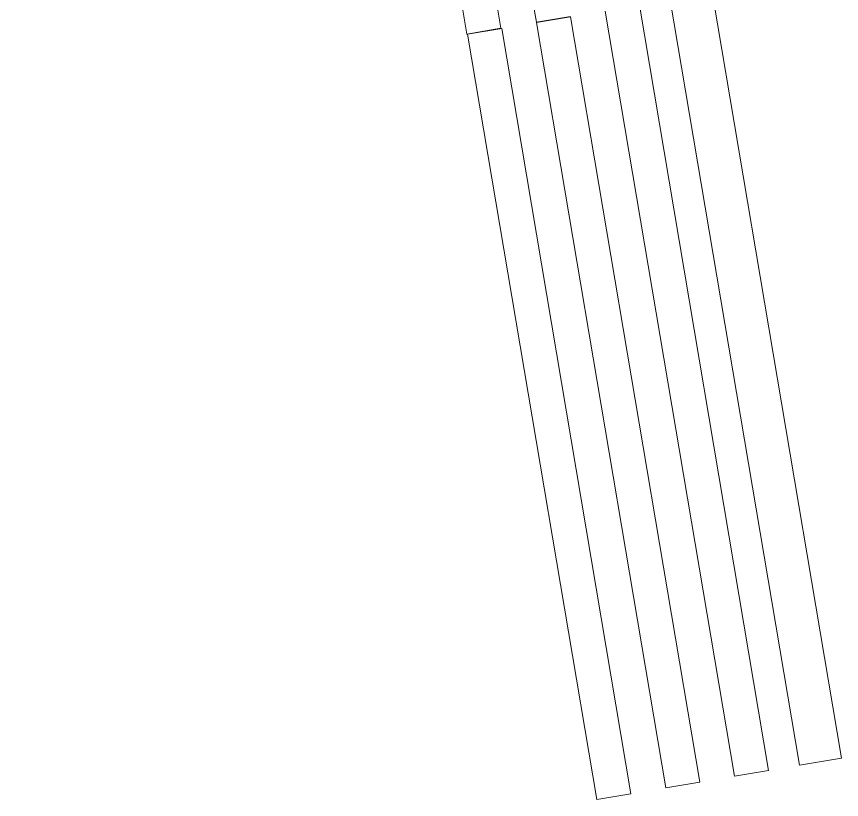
# Model space of a CAD drawing. Header units: millimetres. Extents: x -6115 to 17030, y -699 to 33206.
# Drawn here: x 9140 to 11267, y 74 to 2092 of the extents above; entities that cross this region are included whole.
import ezdxf

# ---------------------------------------------------------------- set-up
doc = ezdxf.new("R2010")
doc.units = ezdxf.units.MM
doc.layers.add('P-PIPE-____-OTLN', color=3, linetype='Continuous', lineweight=9)

msp = doc.modelspace()

# ---------------------------------------------------------------- linework, layer by layer
at = {"layer": 'P-PIPE-____-OTLN'}
for p, q in [((11266.6894, 180.9719), (9139.7397, 12761.8625)), ((10536.1859, 3842.0121), (11158.2285, 162.6353)), ((10657.7905, 2105.9037), (10991.1001, 134.3802)), ((11078.8549, 149.2162), (10745.5453, 2120.7397)), ((10568.0638, 2090.7344), (10480.309, 2075.8984)), ((10901.3734, 119.2109), (10568.0638, 2090.7344)), ((10480.309, 2075.8984), (10813.6186, 104.3749)), ((10390.5823, 2060.729), (10302.8276, 2045.893)), ((10302.8276, 2045.893), (10636.1372, 74.3695)), ((10723.8919, 89.2055), (10390.5823, 2060.729)), ((11158.2285, 162.6353), (11266.6894, 180.9719)), ((10991.1001, 134.3802), (11078.8549, 149.2162)), ((10813.6186, 104.3749), (10901.3734, 119.2109)), ((10636.1372, 74.3695), (10723.8919, 89.2055))]:
    msp.add_line(p, q, dxfattribs=at)
at = {"layer": 'P-PIPE-____-OTLN', "color": 7, "lineweight": 20}
for p, q in [((10160.6625, 2876.662), (10300.9949, 2046.5974)), ((10388.7496, 2061.4334), (10250.9255, 2876.662)), ((10300.9949, 2046.5974), (10388.7496, 2061.4334))]:
    msp.add_line(p, q, dxfattribs=at)
at = {"layer": 'P-PIPE-____-OTLN', "color": 52, "lineweight": 20}
for p, q in [((10352.0674, 2834.4465), (10480.1424, 2076.8844)), ((10480.1424, 2076.8844), (10567.8971, 2091.7204))]:
    msp.add_line(p, q, dxfattribs=at)

doc.saveas('drawing.dxf')
